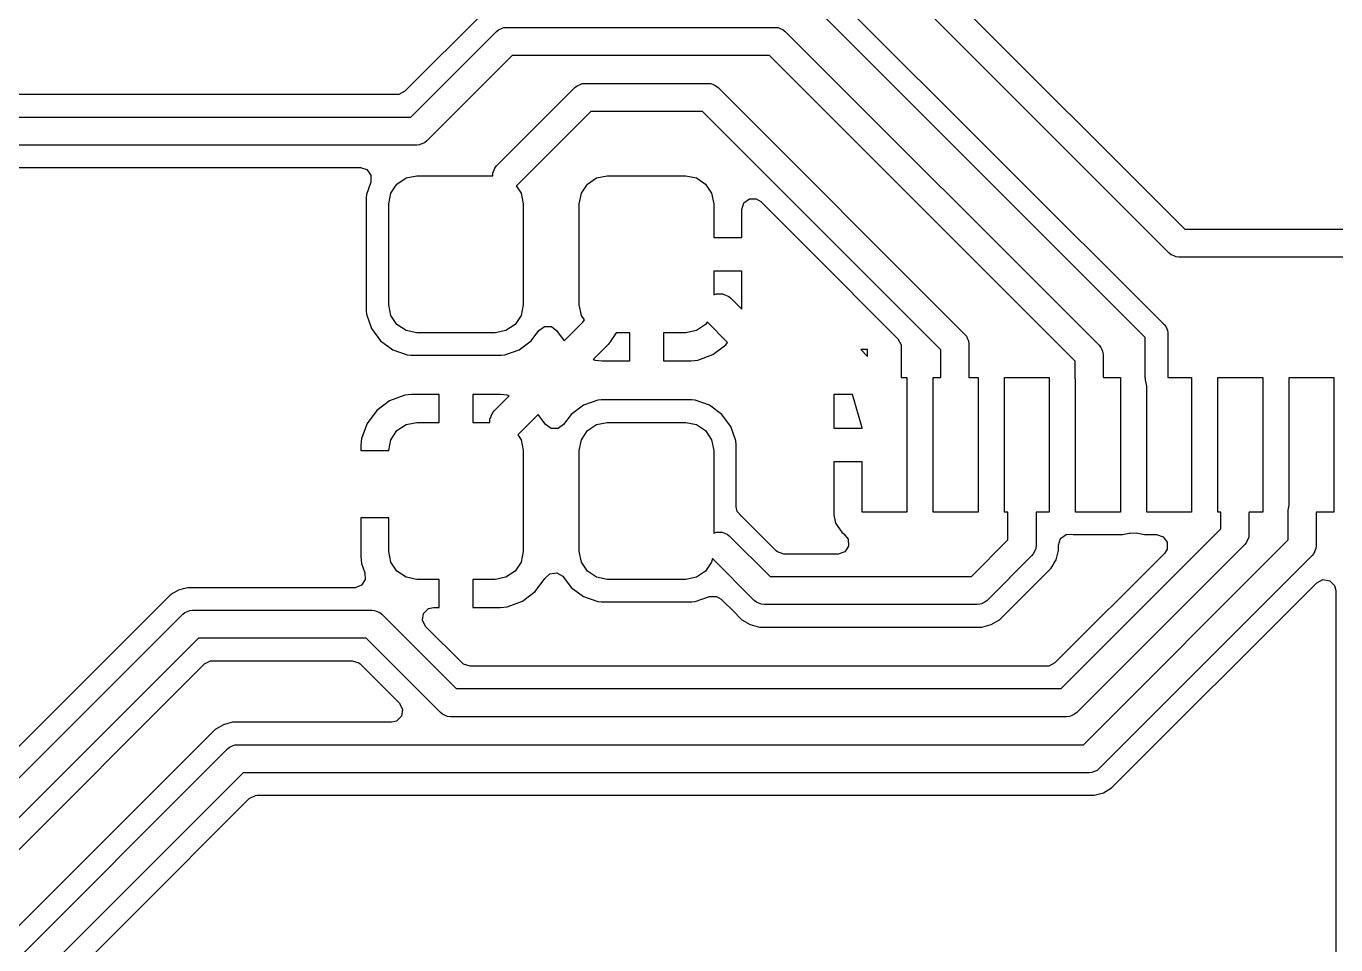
# Model space of a CAD drawing. Header units: millimetres. Extents: x 103.8 to 193.7, y -116.2 to -61.3.
# Drawn here: x 139.02 to 150.7, y -90.36 to -82.16 of the extents above; entities that cross this region are included whole.
import ezdxf

# ---------------------------------------------------------------- set-up
doc = ezdxf.new("R2010")
doc.units = ezdxf.units.MM
doc.layers.add('F.Cu', color=13, linetype='CONTINUOUS', true_color=0xc83434)

msp = doc.modelspace()

# ---------------------------------------------------------------- linework, layer by layer
at = {"layer": 'F.Cu', "linetype": 'CONTINUOUS'}
for p, q in [((144.9, -80.558578), (149.17071, -84.829289)), ((149, -84.941421), (144.729289, -80.670711)), ((146.676776, -81.3), (149.351776, -83.975)), ((149.211612, -84.188388), (146.411612, -81.388388)), ((143.100142, -82.039531), (142.394169, -82.745504)), ((142.448224, -82.975), (143.211612, -82.211612)), ((143.211612, -82.211612), (143.230548, -82.196071)), ((143.230548, -82.196071), (143.230554, -82.196066)), ((143.230554, -82.196066), (143.262415, -82.182868)), ((143.262415, -82.182868), (143.275613, -82.177402)), ((143.275613, -82.177402), (143.275614, -82.177402)), ((143.275614, -82.177402), (143.3, -82.175)), ((143.3, -82.175), (145.7, -82.175)), ((145.7, -82.175), (145.724386, -82.177402)), ((145.724386, -82.177402), (145.724387, -82.177402)), ((145.724387, -82.177402), (145.737584, -82.182868)), ((145.737584, -82.182868), (145.769446, -82.196066)), ((145.769446, -82.196066), (145.769451, -82.196071)), ((145.769451, -82.196071), (145.788388, -82.211612)), ((145.788388, -82.211612), (148.588388, -85.011612)), ((143.351776, -82.425), (142.588388, -83.188388)), ((145.648224, -82.425), (143.351776, -82.425)), ((148.375, -85.151776), (145.648224, -82.425)), ((143.211612, -83.411612), (143.911611, -82.711612)), ((143.911611, -82.711612), (143.930553, -82.696067)), ((143.930553, -82.696067), (143.930554, -82.696066)), ((143.930554, -82.696066), (143.956949, -82.685133)), ((143.956949, -82.685133), (143.975613, -82.677402)), ((143.975613, -82.677402), (143.975614, -82.677402)), ((143.975614, -82.677402), (144, -82.675)), ((144, -82.675), (145.1, -82.675)), ((145.1, -82.675), (145.124386, -82.677402)), ((145.124386, -82.677402), (145.124387, -82.677402)), ((145.124387, -82.677402), (145.137584, -82.682868)), ((145.137584, -82.682868), (145.169446, -82.696066)), ((145.169446, -82.696066), (145.169451, -82.696071)), ((145.169451, -82.696071), (145.188388, -82.711612)), ((145.188388, -82.711612), (147.388388, -84.911612)), ((142.324165, -82.7745), (133.642853, -82.7745)), ((142.339652, -82.773281), (142.324165, -82.7745)), ((142.394169, -82.745504), (142.339652, -82.773281)), ((144.051777, -82.925), (143.388388, -83.588388)), ((145.048224, -82.925), (144.051777, -82.925)), ((147.175, -85.051776), (145.048224, -82.925)), ((133.6, -82.975), (142.448224, -82.975)), ((142.588388, -83.188388), (142.569451, -83.203928)), ((142.5, -83.225), (133.651776, -83.225)), ((142.524386, -83.222598), (142.5, -83.225)), ((142.524387, -83.222598), (142.524386, -83.222598)), ((142.537584, -83.217131), (142.524387, -83.222598)), ((142.569446, -83.203934), (142.537584, -83.217131)), ((142.569451, -83.203928), (142.569446, -83.203934)), ((133.775835, -83.4255), (141.996737, -83.4255)), ((141.996737, -83.4255), (142.054928, -83.444407)), ((143.196067, -83.430554), (143.211612, -83.411612)), ((142.054928, -83.444407), (142.090892, -83.493907)), ((142.090892, -83.493907), (142.090892, -83.555093)), ((142.323223, -83.573223), (142.404329, -83.51903)), ((142.404329, -83.51903), (142.5, -83.5)), ((142.5, -83.5), (143.177402, -83.5)), ((143.177402, -83.475613), (143.196067, -83.430554)), ((143.177402, -83.5), (143.177402, -83.475613)), ((144.023223, -83.573223), (144.104329, -83.51903)), ((144.104329, -83.51903), (144.2, -83.5)), ((144.2, -83.5), (144.9, -83.5)), ((144.9, -83.5), (144.995671, -83.51903)), ((144.995671, -83.51903), (145.076777, -83.573223)), ((142.090181, -83.557198), (142.052355, -83.665296)), ((142.090892, -83.555093), (142.090181, -83.557198)), ((142.25, -83.75), (142.26903, -83.654329)), ((142.26903, -83.654329), (142.323223, -83.573223)), ((143.388388, -83.588388), (143.387433, -83.589171)), ((143.387433, -83.589171), (143.43097, -83.654329)), ((143.43097, -83.654329), (143.45, -83.75)), ((143.95, -83.75), (143.96903, -83.654329)), ((143.96903, -83.654329), (144.023223, -83.573223)), ((145.076777, -83.573223), (145.13097, -83.654329)), ((145.13097, -83.654329), (145.15, -83.75)), ((142.052353, -83.665305), (142.0495, -83.695725)), ((142.0495, -83.695725), (142.0495, -84.704274)), ((142.052355, -83.665296), (142.052353, -83.665305)), ((142.25, -84.65), (142.25, -83.75)), ((143.45, -83.75), (143.45, -84.65)), ((143.95, -84.65), (143.95, -83.75)), ((145.15, -83.75), (145.15, -84.05)), ((145.4, -83.799334), (145.418907, -83.741143)), ((145.418907, -83.741143), (145.468407, -83.705179)), ((145.468407, -83.705179), (145.529593, -83.705179)), ((145.529593, -83.705179), (145.569002, -83.729328)), ((145.569002, -83.729328), (145.988674, -84.149)), ((145.4, -84.049999), (145.4, -83.799334)), ((149.351776, -83.975), (152.7, -83.975)), ((145.15, -84.05), (145.399999, -84.05)), ((145.399999, -84.05), (145.4, -84.049999)), ((145.988674, -84.149), (146.793504, -84.95383)), ((149.230548, -84.203928), (149.211612, -84.188388)), ((149.230554, -84.203934), (149.230548, -84.203928)), ((149.262415, -84.217131), (149.230554, -84.203934)), ((149.275613, -84.222598), (149.262415, -84.217131)), ((149.275614, -84.222598), (149.275613, -84.222598)), ((149.3, -84.225), (149.275614, -84.222598)), ((152.648224, -84.225), (149.3, -84.225)), ((145.399999, -84.35), (145.15, -84.35)), ((145.15, -84.35), (145.15, -84.561471)), ((145.4, -84.350001), (145.399999, -84.35)), ((145.4, -84.687868), (145.4, -84.350001)), ((145.15, -84.561471), (145.170737, -84.552882)), ((145.170737, -84.552882), (145.229263, -84.552882)), ((145.229263, -84.552882), (145.283335, -84.575279)), ((145.283335, -84.575279), (145.306066, -84.593934)), ((145.306066, -84.593934), (145.4, -84.687868)), ((142.0495, -84.704274), (142.052353, -84.734694)), ((142.26903, -84.745671), (142.25, -84.65)), ((143.45, -84.65), (143.43097, -84.745671)), ((143.96903, -84.745671), (143.95, -84.65)), ((142.052353, -84.734694), (142.052355, -84.734703)), ((142.052355, -84.734703), (142.097207, -84.862883)), ((142.323223, -84.826777), (142.26903, -84.745671)), ((142.404329, -84.88097), (142.323223, -84.826777)), ((143.376777, -84.826777), (143.295671, -84.88097)), ((143.43097, -84.745671), (143.376777, -84.826777)), ((143.816211, -84.971656), (143.982536, -84.805331)), ((143.99546, -84.785227), (143.96903, -84.745671)), ((143.982536, -84.805331), (143.99546, -84.785227)), ((145.076777, -84.826777), (144.995671, -84.88097)), ((145.092104, -84.803837), (145.076777, -84.826777)), ((145.093934, -84.806066), (145.092104, -84.803837)), ((145.2734, -84.985532), (145.093934, -84.806066)), ((142.097207, -84.862883), (142.177845, -84.972144)), ((142.5, -84.9), (142.404329, -84.88097)), ((143.2, -84.9), (142.5, -84.9)), ((143.295671, -84.88097), (143.2, -84.9)), ((143.52215, -84.97215), (143.589893, -84.88036)), ((143.589893, -84.88036), (143.639658, -84.84477)), ((143.639658, -84.84477), (143.700841, -84.845228)), ((143.700841, -84.845228), (143.750071, -84.88156)), ((143.750071, -84.88156), (143.756432, -84.891699)), ((143.756432, -84.891699), (143.756641, -84.892083)), ((143.756641, -84.892083), (143.816211, -84.971656)), ((144.278322, -84.9), (144.226177, -84.981114)), ((144.4, -84.9), (144.278322, -84.9)), ((144.4, -85.149999), (144.4, -84.9)), ((144.9, -84.9), (144.7, -84.9)), ((144.7, -84.9), (144.7, -85.149999)), ((144.995671, -84.88097), (144.9, -84.9)), ((147.388388, -84.911612), (147.403928, -84.930548)), ((147.403928, -84.930548), (147.403934, -84.930554)), ((147.403934, -84.930554), (147.413575, -84.95383)), ((149, -85.3), (149, -84.941421)), ((149.17071, -84.829289), (149.183147, -84.844442)), ((149.183147, -84.844442), (149.185449, -84.85)), ((149.185449, -84.85), (149.198079, -84.880491)), ((149.198079, -84.880491), (149.2, -84.9)), ((149.2, -84.9), (149.2, -85.290707)), ((142.177845, -84.972144), (142.177847, -84.972146)), ((142.177847, -84.972146), (142.17785, -84.97215)), ((142.17785, -84.97215), (142.177853, -84.972152)), ((142.177853, -84.972152), (142.177855, -84.972154)), ((142.177855, -84.972154), (142.287116, -85.052792)), ((142.287116, -85.052792), (142.287117, -85.052792)), ((142.287117, -85.052792), (142.287118, -85.052793)), ((142.287118, -85.052793), (142.415301, -85.097646)), ((143.284699, -85.097646), (143.412882, -85.052793)), ((143.412882, -85.052793), (143.52215, -84.97215)), ((144.206066, -85.006066), (144.075078, -85.137053)), ((144.207215, -85.004665), (144.206066, -85.006066)), ((144.207928, -85.004171), (144.207215, -85.004665)), ((144.21624, -84.993668), (144.207928, -85.004171)), ((144.224721, -84.983335), (144.21624, -84.993668)), ((144.225052, -84.982534), (144.224721, -84.983335)), ((144.226177, -84.981114), (144.225052, -84.982534)), ((145.14209, -85.093352), (145.257184, -85.007192)), ((145.257184, -85.007192), (145.257192, -85.007184)), ((145.257192, -85.007184), (145.2734, -84.985532)), ((146.522499, -85.05), (146.462132, -85.05)), ((146.462132, -85.05), (146.5225, -85.110368)), ((146.5225, -85.050001), (146.522499, -85.05)), ((146.5225, -85.110368), (146.5225, -85.050001)), ((146.793504, -84.95383), (146.821281, -85.008347)), ((146.821281, -85.008347), (146.8225, -85.023834)), ((146.8225, -85.023834), (146.8225, -85.3)), ((147.175, -85.3), (147.175, -85.051776)), ((147.413575, -84.95383), (147.421163, -84.97215)), ((147.421163, -84.97215), (147.422598, -84.975614)), ((147.422598, -84.975614), (147.425, -85)), ((147.425, -85), (147.425, -85.299238)), ((148.588388, -85.011612), (148.603928, -85.030548)), ((148.603928, -85.030548), (148.603934, -85.030554)), ((148.603934, -85.030554), (148.611989, -85.050001)), ((148.611989, -85.050001), (148.617997, -85.064507)), ((142.415301, -85.097646), (142.445725, -85.100499)), ((142.445725, -85.100499), (142.445727, -85.1005)), ((142.445727, -85.1005), (142.445734, -85.1005)), ((142.445734, -85.1005), (143.254273, -85.1005)), ((143.254273, -85.100499), (143.284699, -85.097646)), ((143.254273, -85.1005), (143.254273, -85.100499)), ((144.075078, -85.137053), (144.092618, -85.143596)), ((144.092618, -85.143596), (144.092629, -85.143598)), ((144.092629, -85.143598), (144.152176, -85.15)), ((144.152176, -85.15), (144.399999, -85.15)), ((144.399999, -85.15), (144.4, -85.149999)), ((144.7, -85.149999), (144.700001, -85.15)), ((144.700001, -85.15), (144.947824, -85.15)), ((144.947824, -85.15), (145.00737, -85.143598)), ((145.00737, -85.143598), (145.007381, -85.143596)), ((145.007381, -85.143596), (145.142088, -85.093353)), ((145.142088, -85.093353), (145.14209, -85.093352)), ((148.375, -85.3), (148.375, -85.151776)), ((148.617997, -85.064507), (148.622598, -85.075614)), ((148.622598, -85.075614), (148.625, -85.1)), ((148.625, -85.1), (148.625, -85.291961)), ((148.625, -85.291961), (148.626038, -85.3)), ((149.2, -85.290707), (149.201742, -85.3)), ((146.8225, -85.3), (146.8725, -85.3)), ((146.8725, -85.3), (146.8725, -86.5)), ((147.1075, -86.5), (147.1075, -85.3)), ((147.1075, -85.3), (147.175, -85.3)), ((147.425, -85.299238), (147.42501, -85.3)), ((147.42501, -85.3), (147.5075, -85.3)), ((147.5075, -85.3), (147.5075, -86.5)), ((147.7425, -86.5), (147.7425, -85.3)), ((147.7425, -85.3), (148.1425, -85.3)), ((148.1425, -85.3), (148.1425, -86.5)), ((148.375786, -85.307989), (148.375, -85.3)), ((148.37603, -85.316013), (148.375786, -85.307989)), ((148.3775, -85.327393), (148.37603, -85.316013)), ((148.3775, -86.5), (148.3775, -85.327393)), ((148.626038, -85.3), (148.7775, -85.3)), ((148.7775, -85.3), (148.7775, -86.5)), ((149.000909, -85.309236), (149, -85.3)), ((149.001713, -85.318429), (149.000909, -85.309236)), ((149.0125, -85.375959), (149.001713, -85.318429)), ((149.0125, -86.5), (149.0125, -85.375959)), ((149.201742, -85.3), (149.4125, -85.3)), ((149.4125, -85.3), (149.4125, -86.5)), ((149.6475, -86.5), (149.6475, -85.3)), ((149.6475, -85.3), (150.0475, -85.3)), ((150.0475, -85.3), (150.0475, -86.5)), ((150.2825, -86.4369), (150.2825, -85.3)), ((150.2825, -85.3), (150.6825, -85.3)), ((150.6825, -85.3), (150.6825, -86.5)), ((142.257909, -85.506647), (142.142815, -85.592807)), ((142.257911, -85.506646), (142.257909, -85.506647)), ((142.392618, -85.456403), (142.257911, -85.506646)), ((142.392629, -85.456401), (142.392618, -85.456403)), ((142.452176, -85.45), (142.392629, -85.456401)), ((142.699999, -85.45), (142.452176, -85.45)), ((142.7, -85.450001), (142.699999, -85.45)), ((142.7, -85.7), (142.7, -85.450001)), ((143.000001, -85.45), (143, -85.450001)), ((143, -85.450001), (143, -85.7)), ((143.247824, -85.45), (143.000001, -85.45)), ((143.193934, -85.593934), (143.324922, -85.462945)), ((143.30737, -85.456401), (143.247824, -85.45)), ((143.307381, -85.456403), (143.30737, -85.456401)), ((143.324922, -85.462945), (143.307381, -85.456403)), ((144.115296, -85.502355), (143.987116, -85.547207)), ((144.115305, -85.502353), (144.115296, -85.502355)), ((144.145725, -85.4995), (144.115305, -85.502353)), ((144.145734, -85.4995), (144.145725, -85.4995)), ((144.954266, -85.4995), (144.145734, -85.4995)), ((144.954274, -85.4995), (144.954266, -85.4995)), ((144.984694, -85.502353), (144.954274, -85.4995)), ((144.984703, -85.502355), (144.984694, -85.502353)), ((145.112883, -85.547207), (144.984703, -85.502355)), ((146.2225, -85.45), (146.2225, -85.749999)), ((146.387049, -85.45), (146.2225, -85.45)), ((146.4725, -85.747219), (146.387049, -85.45)), ((142.142807, -85.592815), (142.056647, -85.707909)), ((142.142815, -85.592807), (142.142807, -85.592815)), ((143.152882, -85.670737), (143.175279, -85.616665)), ((143.175279, -85.616665), (143.193934, -85.593934)), ((143.583788, -85.628343), (143.406066, -85.806066)), ((143.643353, -85.70791), (143.583788, -85.628343)), ((143.877845, -85.627855), (143.810108, -85.719636)), ((143.877855, -85.627845), (143.877845, -85.627855)), ((143.987116, -85.547207), (143.877855, -85.627845)), ((145.222144, -85.627845), (145.112883, -85.547207)), ((145.222146, -85.627847), (145.222144, -85.627845)), ((145.22215, -85.62785), (145.222146, -85.627847)), ((145.222152, -85.627853), (145.22215, -85.62785)), ((145.222154, -85.627855), (145.222152, -85.627853)), ((145.281237, -85.707911), (145.222154, -85.627855)), ((142.056646, -85.707911), (142.006403, -85.842618)), ((142.056647, -85.707909), (142.056646, -85.707911)), ((142.323223, -85.773223), (142.404329, -85.71903)), ((142.404329, -85.71903), (142.5, -85.7)), ((142.5, -85.7), (142.7, -85.7)), ((143, -85.7), (143.152882, -85.7)), ((143.152882, -85.7), (143.152882, -85.670737)), ((143.643564, -85.708296), (143.643353, -85.70791)), ((143.649927, -85.718438), (143.643564, -85.708296)), ((143.699157, -85.754771), (143.649927, -85.718438)), ((143.76034, -85.755229), (143.699157, -85.754771)), ((143.810108, -85.719636), (143.76034, -85.755229)), ((144.023223, -85.773223), (144.104329, -85.71903)), ((144.104329, -85.71903), (144.2, -85.7)), ((144.2, -85.7), (144.9, -85.7)), ((144.9, -85.7), (144.995671, -85.71903)), ((144.995671, -85.71903), (145.076777, -85.773223)), ((145.302793, -85.737118), (145.281237, -85.707911)), ((145.347646, -85.865301), (145.302793, -85.737118)), ((146.2225, -85.749999), (146.222501, -85.75)), ((146.222501, -85.75), (146.4725, -85.75)), ((146.4725, -85.75), (146.4725, -85.747219)), ((142.006401, -85.842629), (142, -85.902175)), ((142.006403, -85.842618), (142.006401, -85.842629)), ((142.25, -85.95), (142.26903, -85.854329)), ((142.26903, -85.854329), (142.323223, -85.773223)), ((143.406066, -85.806066), (143.401322, -85.809958)), ((143.401322, -85.809958), (143.43097, -85.854329)), ((143.43097, -85.854329), (143.45, -85.95)), ((143.95, -85.95), (143.96903, -85.854329)), ((143.96903, -85.854329), (144.023223, -85.773223)), ((145.076777, -85.773223), (145.13097, -85.854329)), ((145.13097, -85.854329), (145.15, -85.95)), ((145.347646, -85.865305), (145.347646, -85.865301)), ((145.350499, -85.895725), (145.347646, -85.865305)), ((142, -85.902175), (142, -85.95)), ((142, -85.95), (142.25, -85.95)), ((143.45, -85.95), (143.45, -86.85)), ((143.95, -86.85), (143.95, -85.95)), ((145.15, -85.95), (145.15, -86.688011)), ((145.3505, -85.895727), (145.350499, -85.895725)), ((145.3505, -86.453877), (145.3505, -85.895727)), ((146.222501, -86.05), (146.2225, -86.050001)), ((146.2225, -86.050001), (146.2225, -86.524624)), ((146.4725, -86.05), (146.222501, -86.05)), ((146.4725, -86.5), (146.4725, -86.05)), ((145.359054, -86.494132), (145.3505, -86.453877)), ((150.276165, -86.482973), (150.2825, -86.4369)), ((142.000001, -86.55), (142, -86.550001)), ((142, -86.550001), (142, -86.897824)), ((142.25, -86.55), (142.000001, -86.55)), ((142.25, -86.85), (142.25, -86.55)), ((145.395477, -86.534595), (145.359054, -86.494132)), ((145.394717, -86.535586), (145.395477, -86.534595)), ((145.399856, -86.539529), (145.394717, -86.535586)), ((145.705831, -86.845504), (145.399856, -86.539529)), ((146.2225, -86.524624), (146.237006, -86.597546)), ((146.8725, -86.5), (146.4725, -86.5)), ((147.5075, -86.5), (147.1075, -86.5)), ((147.775, -86.5), (147.7425, -86.5)), ((147.775, -86.748223), (147.775, -86.5)), ((148.025314, -86.5), (148.025, -86.504427)), ((148.025, -86.504427), (148.025, -86.8)), ((148.1425, -86.5), (148.025314, -86.5)), ((148.7775, -86.5), (148.3775, -86.5)), ((149.4125, -86.5), (149.0125, -86.5)), ((149.675, -86.5), (149.6475, -86.5)), ((149.675, -86.648223), (149.675, -86.5)), ((149.925391, -86.5), (149.925, -86.504938)), ((149.925, -86.504938), (149.925, -86.7)), ((150.0475, -86.5), (149.925391, -86.5)), ((150.275, -86.5), (150.275836, -86.491504)), ((150.275, -86.748223), (150.275, -86.5)), ((150.275836, -86.491504), (150.276165, -86.482973)), ((150.526176, -86.5), (150.525, -86.508554)), ((150.525, -86.508554), (150.525, -86.8)), ((150.6825, -86.5), (150.526176, -86.5)), ((145.15, -86.688011), (145.175613, -86.677402)), ((145.175613, -86.677402), (145.224387, -86.677402)), ((145.224387, -86.677402), (145.269446, -86.696067)), ((145.269446, -86.696067), (145.288388, -86.711612)), ((146.237006, -86.597546), (146.237007, -86.597548)), ((146.237007, -86.597548), (146.292258, -86.680237)), ((146.292258, -86.680237), (146.292263, -86.680242)), ((146.292263, -86.680242), (146.311633, -86.693185)), ((146.311633, -86.693185), (146.349512, -86.741235)), ((148.248224, -88.075), (149.675, -86.648223)), ((148.293907, -86.70067), (148.343816, -86.697728)), ((148.343816, -86.697728), (148.357752, -86.7005)), ((148.797248, -86.7005), (148.855731, -86.688867)), ((148.855731, -86.688867), (148.855733, -86.688865)), ((148.855733, -86.688865), (148.855735, -86.688865)), ((148.855735, -86.688865), (148.857115, -86.688294)), ((148.857115, -86.688294), (148.859585, -86.688099)), ((148.859585, -86.688099), (148.865294, -86.686964)), ((148.865294, -86.686964), (148.865428, -86.687639)), ((148.865428, -86.687639), (148.918112, -86.683494)), ((148.918112, -86.683494), (148.932885, -86.688294)), ((148.932885, -86.688294), (148.934264, -86.688865)), ((148.934264, -86.688865), (148.934266, -86.688865)), ((148.934266, -86.688865), (148.934269, -86.688867)), ((148.934269, -86.688867), (148.992752, -86.7005)), ((145.288388, -86.711612), (145.651777, -87.075)), ((146.351914, -86.802374), (146.31792, -86.853247)), ((146.349512, -86.741235), (146.351914, -86.802374)), ((147.448224, -87.075), (147.775, -86.748223)), ((148.025, -86.8), (148.022598, -86.824386)), ((148.2255, -86.794825), (148.244407, -86.736634)), ((148.2255, -86.842853), (148.2255, -86.794825)), ((148.244407, -86.736634), (148.293907, -86.70067)), ((148.357752, -86.7005), (148.357753, -86.7005)), ((148.357753, -86.7005), (148.797247, -86.7005)), ((149.888388, -86.788389), (148.388388, -88.288388)), ((148.448224, -88.575), (150.275, -86.748223)), ((148.797247, -86.7005), (148.797248, -86.7005)), ((148.992752, -86.7005), (149.100165, -86.7005)), ((149.100165, -86.7005), (149.158356, -86.719407)), ((149.158356, -86.719407), (149.19432, -86.768907)), ((149.19432, -86.768907), (149.19432, -86.830093)), ((149.903933, -86.769447), (149.888388, -86.788389)), ((149.903934, -86.769446), (149.903933, -86.769447)), ((149.922598, -86.724386), (149.903934, -86.769446)), ((149.925, -86.7), (149.922598, -86.724386)), ((150.525, -86.8), (150.522598, -86.824386)), ((142, -86.897824), (141.999999, -86.897824)), ((141.999999, -86.897824), (142.006401, -86.95737)), ((142.26903, -86.945671), (142.25, -86.85)), ((143.45, -86.85), (143.43097, -86.945671)), ((143.96903, -86.945671), (143.95, -86.85)), ((145.137262, -86.914038), (145.13097, -86.945671)), ((145.511611, -87.288388), (145.137262, -86.914038)), ((145.717644, -86.855593), (145.705831, -86.845504)), ((145.775835, -86.8745), (145.717644, -86.855593)), ((146.256631, -86.8745), (145.775835, -86.8745)), ((146.260517, -86.874424), (146.256631, -86.8745)), ((146.31792, -86.853247), (146.260517, -86.874424)), ((147.988388, -86.888389), (147.588388, -87.288388)), ((148.003933, -86.869447), (147.988388, -86.888389)), ((148.003934, -86.869446), (148.003933, -86.869447)), ((148.022598, -86.824386), (148.003934, -86.869446)), ((148.193184, -86.94319), (148.203318, -86.925638)), ((149.170169, -86.869504), (148.194169, -87.845504)), ((148.203318, -86.925638), (148.2255, -86.842853)), ((150.488389, -86.888388), (148.588388, -88.788388)), ((149.19432, -86.830093), (149.170169, -86.869504)), ((150.503934, -86.869446), (150.488389, -86.888388)), ((150.522598, -86.824387), (150.503934, -86.869446)), ((150.522598, -86.824386), (150.522598, -86.824387)), ((142.006401, -86.95737), (142.006403, -86.957378)), ((142.006403, -86.957378), (142.037556, -87.040903)), ((142.037556, -87.040903), (142.040176, -87.102033)), ((142.323223, -87.026777), (142.26903, -86.945671)), ((142.404329, -87.08097), (142.323223, -87.026777)), ((143.376777, -87.026777), (143.295671, -87.08097)), ((143.43097, -86.945671), (143.376777, -87.026777)), ((143.688042, -87.049695), (143.748722, -87.041851)), ((143.748722, -87.041851), (143.802424, -87.071172)), ((144.023223, -87.026777), (143.96903, -86.945671)), ((144.104329, -87.08097), (144.023223, -87.026777)), ((145.076777, -87.026777), (144.995671, -87.08097)), ((145.13097, -86.945671), (145.076777, -87.026777)), ((147.699862, -87.460465), (148.160465, -86.999862)), ((148.160465, -86.999862), (148.176905, -86.971385)), ((148.176905, -86.971385), (148.185125, -86.957149)), ((148.185125, -86.957149), (148.185126, -86.957147)), ((148.185126, -86.957147), (148.193184, -86.94319)), ((142.006365, -87.153027), (141.949037, -87.174409)), ((142.040176, -87.102033), (142.006365, -87.153027)), ((142.5, -87.1), (142.404329, -87.08097)), ((142.7, -87.1), (142.5, -87.1)), ((142.7, -87.349999), (142.7, -87.1)), ((143.2, -87.1), (143, -87.1)), ((143, -87.1), (143, -87.349999)), ((143.295671, -87.08097), (143.2, -87.1)), ((143.557192, -87.207184), (143.643352, -87.09209)), ((143.643352, -87.09209), (143.643561, -87.091709)), ((143.643561, -87.091709), (143.643825, -87.091459)), ((143.643825, -87.091459), (143.647597, -87.086421)), ((143.647597, -87.086421), (143.648468, -87.087073)), ((143.648468, -87.087073), (143.688042, -87.049695)), ((143.802424, -87.071172), (143.810108, -87.080363)), ((143.810108, -87.080363), (143.877846, -87.172145)), ((144.2, -87.1), (144.104329, -87.08097)), ((144.9, -87.1), (144.2, -87.1)), ((144.995671, -87.08097), (144.9, -87.1)), ((145.651777, -87.075), (147.448224, -87.075)), ((148.699862, -88.960465), (150.530496, -87.129828)), ((150.530496, -87.129828), (150.585013, -87.102052)), ((150.585013, -87.102052), (150.645445, -87.111623)), ((150.645445, -87.111623), (150.68871, -87.154888)), ((150.68871, -87.154888), (150.6995, -87.199833)), ((140.300139, -87.239534), (137.194169, -90.345504)), ((140.327705, -87.223619), (140.300139, -87.239534)), ((140.37436, -87.196682), (140.327704, -87.223618)), ((140.327704, -87.223618), (140.327705, -87.223619)), ((140.415754, -87.185591), (140.37436, -87.196682)), ((140.457147, -87.1745), (140.415754, -87.185591)), ((141.944798, -87.1745), (140.457147, -87.1745)), ((141.949037, -87.174409), (141.944798, -87.1745)), ((143.44209, -87.293352), (143.557184, -87.207192)), ((143.557184, -87.207192), (143.557192, -87.207184)), ((143.877846, -87.172145), (143.87785, -87.17215)), ((143.87785, -87.17215), (143.877853, -87.172152)), ((143.877853, -87.172152), (143.877855, -87.172154)), ((143.877855, -87.172154), (143.987116, -87.252792)), ((143.987116, -87.252792), (143.987117, -87.252792)), ((143.987117, -87.252792), (143.987118, -87.252793)), ((143.987118, -87.252793), (144.115301, -87.297646)), ((144.984699, -87.297646), (145.112882, -87.252793)), ((145.112882, -87.252793), (145.112883, -87.252791)), ((145.112883, -87.252791), (145.11312, -87.252709)), ((145.11312, -87.252709), (145.17429, -87.251335)), ((145.17429, -87.251335), (145.215822, -87.276149)), ((145.215822, -87.276149), (145.339535, -87.399862)), ((150.6995, -87.199833), (150.6995, -91.83452)), ((140.411611, -87.411612), (140.430553, -87.396067)), ((140.430553, -87.396067), (140.430554, -87.396066)), ((140.430554, -87.396066), (140.459776, -87.383962)), ((140.459776, -87.383962), (140.475613, -87.377402)), ((140.475613, -87.377402), (140.475614, -87.377402)), ((140.475614, -87.377402), (140.5, -87.375)), ((140.5, -87.375), (142.1, -87.375)), ((142.1, -87.375), (142.124386, -87.377402)), ((142.124386, -87.377402), (142.124387, -87.377402)), ((142.124387, -87.377402), (142.137584, -87.382868)), ((142.137584, -87.382868), (142.169446, -87.396066)), ((142.169446, -87.396066), (142.169451, -87.396071)), ((142.169451, -87.396071), (142.188388, -87.411612)), ((142.561125, -87.404055), (142.60439, -87.36079)), ((142.60439, -87.36079), (142.649335, -87.35)), ((142.649335, -87.35), (142.699999, -87.35)), ((142.699999, -87.35), (142.7, -87.349999)), ((143, -87.349999), (143.000001, -87.35)), ((143.000001, -87.35), (143.247824, -87.35)), ((143.247824, -87.35), (143.30737, -87.343598)), ((143.30737, -87.343598), (143.307381, -87.343596)), ((143.307381, -87.343596), (143.442088, -87.293353)), ((143.442088, -87.293353), (143.44209, -87.293352)), ((144.115301, -87.297646), (144.145725, -87.300499)), ((144.145725, -87.300499), (144.145727, -87.3005)), ((144.145727, -87.3005), (144.145734, -87.3005)), ((144.145734, -87.3005), (144.954273, -87.3005)), ((144.954273, -87.300499), (144.984699, -87.297646)), ((144.954273, -87.3005), (144.954273, -87.300499)), ((145.530553, -87.303933), (145.511611, -87.288388)), ((145.530554, -87.303934), (145.530553, -87.303933)), ((145.556949, -87.314866), (145.530554, -87.303934)), ((145.575613, -87.322598), (145.556949, -87.314866)), ((145.575614, -87.322598), (145.575613, -87.322598)), ((145.6, -87.325), (145.575614, -87.322598)), ((147.5, -87.325), (145.6, -87.325)), ((147.524386, -87.322598), (147.5, -87.325)), ((147.524387, -87.322598), (147.524386, -87.322598)), ((147.537584, -87.317131), (147.524387, -87.322598)), ((147.569446, -87.303934), (147.537584, -87.317131)), ((147.569451, -87.303928), (147.569446, -87.303934)), ((147.588388, -87.288388), (147.569451, -87.303928)), ((137.248224, -90.575), (140.411611, -87.411612)), ((142.188388, -87.411612), (142.851777, -88.075)), ((142.551554, -87.464487), (142.561125, -87.404055)), ((142.579331, -87.519004), (142.551554, -87.464487)), ((145.339535, -87.399862), (145.339534, -87.399862)), ((145.339534, -87.399862), (145.37633, -87.436657)), ((145.37633, -87.436657), (145.400138, -87.460465)), ((145.400138, -87.460465), (145.474362, -87.503318)), ((145.474362, -87.503318), (145.557147, -87.5255)), ((147.542853, -87.5255), (147.625639, -87.503318)), ((147.625639, -87.503318), (147.625641, -87.503316)), ((147.625641, -87.503316), (147.625643, -87.503316)), ((147.625643, -87.503316), (147.699857, -87.460468)), ((147.699857, -87.460467), (147.699862, -87.460465)), ((147.699857, -87.460468), (147.699857, -87.460467)), ((140.551777, -87.625), (137.388388, -90.788388)), ((142.048224, -87.625), (140.551777, -87.625)), ((142.711611, -88.288388), (142.048224, -87.625)), ((142.905831, -87.845504), (142.579331, -87.519004)), ((145.557147, -87.5255), (145.557149, -87.5255)), ((145.557149, -87.5255), (147.542851, -87.5255)), ((147.542851, -87.5255), (147.542853, -87.5255)), ((137.499862, -90.960465), (140.605831, -87.854496)), ((140.605831, -87.854496), (140.660348, -87.826719)), ((140.660348, -87.826719), (140.675835, -87.8255)), ((140.675835, -87.8255), (141.924165, -87.8255)), ((141.924165, -87.8255), (141.982356, -87.844407)), ((141.982356, -87.844407), (141.994169, -87.854496)), ((141.994169, -87.854496), (142.345169, -88.205496)), ((142.917644, -87.855593), (142.905831, -87.845504)), ((142.975835, -87.8745), (142.917644, -87.855593)), ((148.194169, -87.845504), (148.139652, -87.873281)), ((148.124165, -87.8745), (142.975835, -87.8745)), ((148.139652, -87.873281), (148.124165, -87.8745)), ((142.851777, -88.075), (148.248224, -88.075)), ((142.345169, -88.205496), (142.372946, -88.260013)), ((142.363375, -88.320445), (142.32011, -88.36371)), ((142.372946, -88.260013), (142.363375, -88.320445)), ((142.730553, -88.303933), (142.711611, -88.288388)), ((142.730554, -88.303934), (142.730553, -88.303933)), ((142.753265, -88.313341), (142.730554, -88.303934)), ((142.775613, -88.322598), (142.753265, -88.313341)), ((142.775614, -88.322598), (142.775613, -88.322598)), ((142.8, -88.325), (142.775614, -88.322598)), ((148.3, -88.325), (142.8, -88.325)), ((148.324386, -88.322598), (148.3, -88.325)), ((148.324387, -88.322598), (148.324386, -88.322598)), ((148.33871, -88.316665), (148.324387, -88.322598)), ((148.369446, -88.303934), (148.33871, -88.316665)), ((148.369451, -88.303928), (148.369446, -88.303934)), ((148.388388, -88.288388), (148.369451, -88.303928)), ((140.700141, -88.439532), (133.094168, -96.045504)), ((140.700142, -88.439531), (140.700141, -88.439532)), ((140.774356, -88.396683), (140.700142, -88.439531)), ((140.813153, -88.386288), (140.774356, -88.396683)), ((140.857147, -88.3745), (140.813153, -88.386288)), ((140.942853, -88.3745), (140.857147, -88.3745)), ((142.275165, -88.3745), (140.942853, -88.3745)), ((142.32011, -88.36371), (142.275165, -88.3745)), ((133.148223, -96.275), (140.811612, -88.611612)), ((140.811612, -88.611612), (140.830548, -88.596071)), ((140.830548, -88.596071), (140.830554, -88.596066)), ((140.830554, -88.596066), (140.862922, -88.582659)), ((140.862922, -88.582659), (140.875613, -88.577402)), ((140.875613, -88.577402), (140.875614, -88.577402)), ((140.875614, -88.577402), (140.9, -88.575)), ((140.9, -88.575), (148.448224, -88.575)), ((148.588388, -88.788388), (148.569451, -88.803928)), ((140.951776, -88.825), (133.288387, -96.488388)), ((148.5, -88.825), (140.951776, -88.825)), ((148.524386, -88.822598), (148.5, -88.825)), ((148.524387, -88.822598), (148.524386, -88.822598)), ((148.547763, -88.812915), (148.524387, -88.822598)), ((148.569446, -88.803934), (148.547763, -88.812915)), ((148.569451, -88.803928), (148.569446, -88.803934)), ((141.005831, -89.054496), (141.060348, -89.026719)), ((141.060348, -89.026719), (141.075835, -89.0255)), ((141.075835, -89.0255), (148.542851, -89.0255)), ((148.542851, -89.0255), (148.542853, -89.0255)), ((148.542853, -89.0255), (148.625639, -89.003318)), ((148.625639, -89.003318), (148.625641, -89.003316)), ((148.625641, -89.003316), (148.625643, -89.003316)), ((148.625643, -89.003316), (148.699857, -88.960468)), ((148.699857, -88.960467), (148.699862, -88.960465)), ((148.699857, -88.960468), (148.699857, -88.960467)), ((139.956595, -90.103732), (141.005831, -89.054496)), ((139.05483, -91.005496), (139.956595, -90.103732))]:
    msp.add_line(p, q, dxfattribs=at)

doc.saveas('drawing.dxf')
